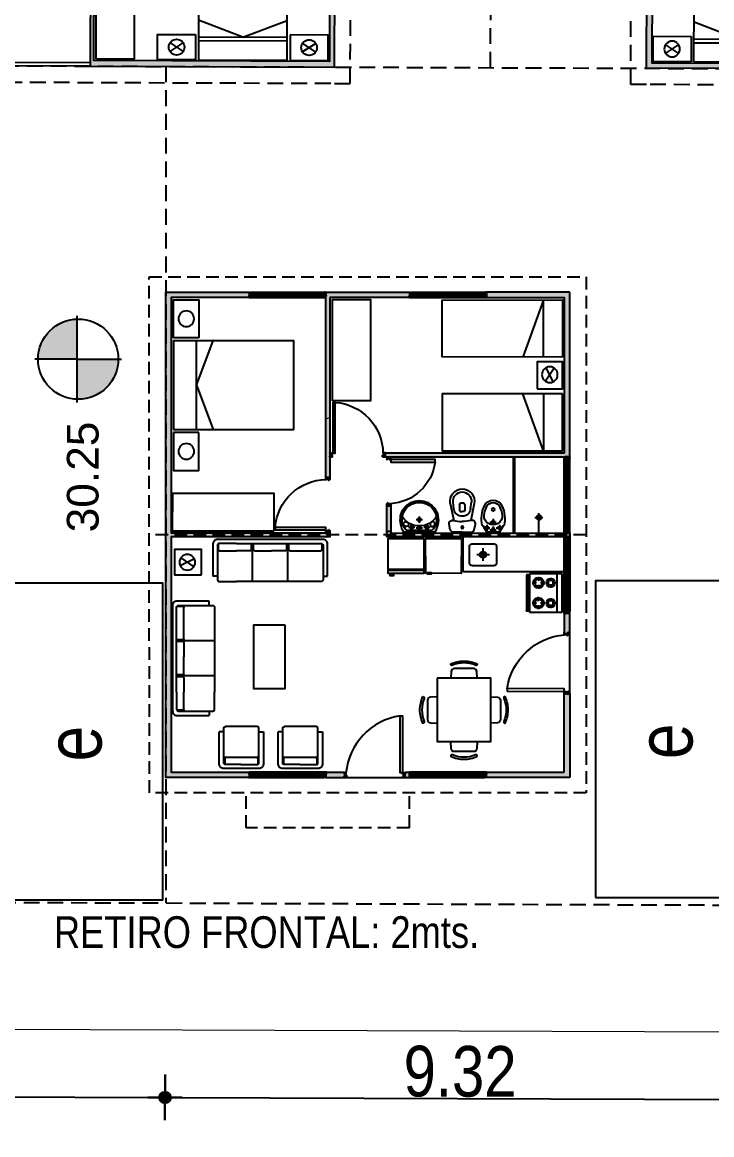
# Model space of a CAD drawing. Header units: inches. Extents: x 203 to 1065, y -1127 to 921.
# Drawn here: x 784.29 to 795.18, y 630.56 to 648.12 of the extents above; entities that cross this region are included whole.
import ezdxf

# ---------------------------------------------------------------- set-up
doc = ezdxf.new("R2010")
doc.units = ezdxf.units.IN
doc.header["$MEASUREMENT"] = 0
doc.header["$PDMODE"] = 35
doc.linetypes.add('DASHED2', pattern=[0.375, 0.25, -0.125])
doc.linetypes.add('HIDDEN', pattern=[0.375, 0.25, -0.125])
for name, color, linetype in [('4-paneles', 3, 'Continuous'), ('4-PUERTA', 3, 'Continuous'), ('4-Ventana', 7, 'Continuous'), ('7-TECHO', 3, 'Continuous'), ('8-MUROS', 4, 'Continuous'), ('9-Equipamiento', 8, 'Continuous'), ('COTAS', 7, 'Continuous'), ('CURVAS', 32, 'Continuous'), ('D2', 40, 'Continuous'), ('D3', 30, 'Continuous'), ('Estacionamiento', 8, 'Continuous'), ('Mobiliario', 8, 'Continuous'), ('P-035', 3, 'Continuous')]:
    doc.layers.add(name, color=color, linetype=linetype)
doc.layers.add('Limite terrenos', color=2, linetype='DASHED2', transparency=0.4)
doc.styles.add('COVINFUNSAN', font='arial.ttf', dxfattribs={"height": 0.5})
doc.styles.add('TECHNICLITE', font='techl___.ttf')
doc.dimstyles.new('1-100', dxfattribs={"dimscale": 0, "dimtxt": 0.09, "dimasz": 0.03, "dimexe": 0.12, "dimexo": 0.2, "dimgap": 0.005, "dimtad": 3, "dimzin": 0, "dimdsep": 46, "dimtxsty": 'TECHNICLITE', "dimblk1": 'COTA', "dimblk2": 'COTA', "dimsah": 1, "dimcen": 2.5, "dimse1": 1, "dimse2": 1, "dimclrd": 7, "dimclre": 7, "dimclrt": 7, "dimadec": 0, "dimazin": 0, "dimtfac": 1, "dimtdec": 6, "dimtmove": 2, "dimatfit": 3, "dimldrblk": 'COTA', "dimfxl": 1, "dimtolj": 1, "dimtzin": 0, "dimarcsym": 0})

# ---------------------------------------------------------------- blocks, each defined once
blk = doc.blocks.new('PERFIL PUERTA 1')
for p, q in [((-0.002, 0.04), (0.005, 0.04)), ((-0.002, 0.001), (-0.002, 0.002)), ((0, 0), (-0.002, 0)), ((-0.002, 0), (-0.002, 0)), ((0, 0), (-0.002, 0)), ((0, 0.038), (0.005, 0.038)), ((0, 0.032), (0, 0.038)), ((0, 0.032), (0.041, 0.032)), ((0, 0.024), (0, 0.031)), ((0.042, 0.031), (0, 0.031)), ((0, 0.024), (0.01, 0.024)), ((0, 0.013), (0, 0.023)), ((0.01, 0.023), (0, 0.023)), ((0, 0.009), (0, 0.014)), ((0, 0.001), (0, 0.009)), ((0, 0.001), (0.001, 0.001)), ((0, 0), (0, -0.009)), ((0.001, 0.001), (0.001, -0.009)), ((0.005, 0.038), (0.005, 0.04)), ((0.01, 0.023), (0.01, 0.024)), ((0.037, 0.038), (0.037, 0.04)), ((0.037, 0.04), (0.048, 0.04)), ((0.037, 0.038), (0.041, 0.038)), ((0.041, 0.032), (0.041, 0.038)), ((0.042, 0.031), (0.042, 0.038)), ((0.042, 0.038), (0.058, 0.038)), ((0.046, 0.055), (0.049, 0.055)), ((0.046, 0.052), (0.046, 0.055)), ((0.046, 0.052), (0.047, 0.052)), ((0.046, 0.046), (0.046, 0.049)), ((0.046, 0.049), (0.047, 0.049)), ((0.046, 0.046), (0.048, 0.046)), ((0.047, 0.053), (0.048, 0.053)), ((0.047, 0.052), (0.047, 0.053)), ((0.047, 0.048), (0.047, 0.049)), ((0.047, 0.048), (0.048, 0.048)), ((0.048, 0.048), (0.048, 0.053)), ((0.048, 0.04), (0.048, 0.046)), ((0.049, 0.04), (0.049, 0.055)), ((0.049, 0.04), (0.059, 0.04)), ((0.05, 0.023), (0.05, 0.024)), ((0.05, 0.024), (0.058, 0.024)), ((0.058, 0.023), (0.05, 0.023)), ((0.056, 0.001), (0.058, 0.001)), ((0.056, 0.001), (0.056, -0.009)), ((0.057, 0.031), (0.057, 0.032)), ((0.057, 0.032), (0.058, 0.032)), ((0.058, 0.031), (0.057, 0.031)), ((0.058, 0.032), (0.058, 0.038)), ((0.058, 0.024), (0.058, 0.031)), ((0.058, 0.013), (0.058, 0.023)), ((0.058, 0.009), (0.058, 0.014)), ((0.058, 0.001), (0.058, 0.009)), ((0.058, 0), (0.058, -0.009)), ((0.058, 0), (0.059, 0)), ((0.059, 0), (0.058, 0)), ((0.059, 0), (0.059, 0)), ((0, -0.009), (0.001, -0.009)), ((0.056, -0.009), (0.058, -0.009))]:
    blk.add_line(p, q)
for radius in [0.00228, 0.00128]:
    blk.add_circle((-0.002, 0.042), radius)
for centre, radius, start, end in [((-0.006, 0.008), 0.004, 15.4778, 15.4778), ((-0.006, 0.04), 0.004, 344.5222, 353.5674), ((-0.001, 0.039), 0.000208, 164.5222, 254.3626), ((-0.002, 0.038), 0.000926, 315.0751, 43.9996), ((-0.001, 0.038), 0.000208, 108.652, 250.079), ((-0.002, 0.037), 0.000926, 316.0004, 45.3053), ((-0.002, 0.035), 0.000926, 315.0751, 47.463), ((-0.001, 0.036), 0.000208, 105.6374, 242.4915), ((-0.002, 0.033), 0.000926, 316.0004, 45.3053), ((-0.001, 0.034), 0.000208, 108.652, 250.079), ((-0.006, 0.032), 0.004, 359.3447, 0.6553), ((-0.001, 0.033), 0.000208, 105.6374, 180.6553), ((-0.002, 0.032), 0.000926, 315.0751, 43.9996), ((-0.001, 0.032), 0.000208, 179.3447, 254.3626), ((-0.002, 0.03), 0.000926, 316.0004, 45.3053), ((-0.001, 0.031), 0.000208, 108.652, 250.079), ((-0.001, 0.029), 0.000208, 105.6374, 242.4915), ((-0.002, 0.028), 0.000926, 315.0751, 47.463), ((-0.001, 0.027), 0.000208, 108.652, 250.079), ((-0.002, 0.026), 0.000926, 316.0004, 45.3053), ((-0.006, 0.024), 0.004, 0, 15.4778), ((-0.001, 0.026), 0.000208, 105.6374, 195.4778), ((-0.006, 0.024), 0.004, 344.5222, 0), ((-0.001, 0.023), 0.000208, 164.5222, 254.3626), ((-0.002, 0.023), 0.000926, 315.0751, 43.9996), ((-0.001, 0.022), 0.000208, 108.652, 250.079), ((-0.002, 0.021), 0.000926, 316.0004, 45.3053), ((-0.002, 0.019), 0.000926, 315.0751, 47.463), ((-0.001, 0.02), 0.000208, 105.6374, 242.4915), ((-0.002, 0.017), 0.000926, 316.0004, 45.3053), ((-0.001, 0.018), 0.000208, 108.652, 250.079), ((-0.001, 0.017), 0.000208, 105.6374, 195.4778), ((-0.006, 0.015), 0.004, 8.6374, 15.4778), ((-0.001, 0.016), 0.000208, 164.5222, 254.3626), ((-0.006, 0.017), 0.004, 344.5222, 351.3626), ((-0.002, 0.015), 0.000926, 315.0751, 43.9996), ((-0.001, 0.014), 0.000208, 108.652, 250.079), ((-0.002, 0.013), 0.000926, 316.0004, 45.3053), ((-0.002, 0.011), 0.000926, 315.0751, 47.463), ((-0.001, 0.012), 0.000208, 105.6374, 242.4915), ((-0.001, 0.01), 0.000208, 108.652, 250.079), ((-0.002, 0.01), 0.000926, 316.0004, 45.3053), ((-0.001, 0.009), 0.000208, 164.5222, 254.3626), ((-0.001, 0.009), 0.000208, 105.6374, 195.4778), ((-0.002, 0.008), 0.000926, 315.0751, 43.9996), ((-0.002, 0.006), 0.000926, 316.0004, 45.3053), ((-0.001, 0.007), 0.000208, 108.652, 250.079), ((-0.001, 0.005), 0.000208, 105.6374, 242.4915), ((-0.002, 0.004), 0.000926, 315.0751, 47.463), ((-0.001, 0.003), 0.000208, 108.652, 250.079), ((-0.002, 0.003), 0.000926, 316.0004, 45.3053), ((-0.001, 0.002), 0.000208, 105.6374, 195.4778), ((-0.006, 0), 0.004, 0, 15.4778), ((0.063, 0.04), 0.004, 186.4326, 195.4778), ((0.06, 0.038), 0.000926, 136.0004, 224.9249), ((0.059, 0.039), 0.000208, 285.6374, 15.4778), ((0.059, 0.038), 0.000208, 289.921, 71.348), ((0.06, 0.037), 0.000926, 134.6947, 223.9996), ((0.059, 0.036), 0.000208, 297.5085, 74.3626), ((0.06, 0.035), 0.000926, 132.537, 224.9249), ((0.059, 0.034), 0.000208, 289.921, 71.348), ((0.06, 0.033), 0.000926, 134.6947, 223.9996), ((0.059, 0.033), 0.000208, 359.3447, 74.3626), ((0.059, 0.032), 0.000208, 285.6374, 0.6553), ((0.06, 0.032), 0.000926, 136.0004, 224.9249), ((0.059, 0.031), 0.000208, 289.921, 71.348), ((0.06, 0.03), 0.000926, 134.6947, 223.9996), ((0.06, 0.028), 0.000926, 132.537, 224.9249), ((0.059, 0.029), 0.000208, 297.5085, 74.3626), ((0.06, 0.026), 0.000926, 134.6947, 223.9996), ((0.059, 0.027), 0.000208, 289.921, 71.348), ((0.059, 0.026), 0.000208, 344.5222, 74.3626), ((0.063, 0.024), 0.004, 164.5222, 180), ((0.059, 0.024), 0.000208, 285.6374, 15.4778), ((0.06, 0.023), 0.000926, 136.0004, 224.9249), ((0.063, 0.025), 0.004, 186.4326, 195.4778), ((0.059, 0.022), 0.000208, 289.921, 71.348), ((0.06, 0.021), 0.000926, 134.6947, 223.9996), ((0.059, 0.02), 0.000208, 297.5085, 74.3626), ((0.06, 0.02), 0.000926, 132.537, 224.9249), ((0.059, 0.019), 0.000208, 289.921, 71.348), ((0.06, 0.018), 0.000926, 134.6947, 223.9996), ((0.06, 0.016), 0.000926, 136.0004, 224.9249), ((0.059, 0.017), 0.000208, 285.6374, 0.6553), ((0.059, 0.017), 0.000208, 359.3447, 74.3626), ((0.06, 0.014), 0.000926, 134.6947, 223.9996), ((0.059, 0.015), 0.000208, 289.921, 71.348), ((0.059, 0.014), 0.000208, 297.5085, 74.3626), ((0.06, 0.013), 0.000926, 132.537, 224.9249), ((0.059, 0.012), 0.000208, 289.921, 71.348), ((0.06, 0.011), 0.000926, 134.6947, 223.9996), ((0.063, 0.009), 0.004, 164.5222, 180), ((0.059, 0.01), 0.000208, 344.5222, 74.3626), ((0.063, 0.009), 0.004, 180, 195.4778), ((0.059, 0.008), 0.000208, 285.6374, 15.4778), ((0.06, 0.007), 0.000926, 136.0004, 224.9249), ((0.059, 0.006), 0.000208, 289.921, 71.348), ((0.06, 0.006), 0.000926, 134.6947, 223.9996), ((0.059, 0.005), 0.000208, 297.5085, 74.3626), ((0.06, 0.004), 0.000926, 132.537, 224.9249), ((0.06, 0.002), 0.000926, 134.6947, 223.9996), ((0.059, 0.003), 0.000208, 289.921, 71.348), ((0.059, 0.001), 0.000208, 344.5222, 74.3626), ((0.063, 0), 0.004, 164.5222, 180), ((0.064, 0.032), 0.004, 179.3447, 180.6553), ((0.064, 0.017), 0.004, 179.3447, 180.6553)]:
    blk.add_arc(centre, radius, start, end)
blk = doc.blocks.new('PERFIL PUERTA')
blk.add_lwpolyline([(0.026, -0.008), (0.026, -0.009), (0.025, -0.008), (0.025, -0.009), (0.024, -0.008), (0.024, -0.009), (0.023, -0.008), (0.023, -0.009), (0.022, -0.008), (0.022, -0.009), (0.021, -0.008), (0.021, -0.009), (0.02, -0.008), (0.02, -0.009), (0.019, -0.008), (0.019, -0.009), (0.018, -0.008), (0.018, -0.009), (0.017, -0.008), (0.017, -0.009), (0.016, -0.008), (0.016, -0.009), (0.015, -0.008), (0.015, -0.009), (0.005, -0.009), (0.004, -0.008), (0.004, -0.009), (0.003, -0.008), (0.003, -0.009), (0.002, -0.008), (0.002, -0.009), (0.001, -0.008), (0.001, -0.009), (0, -0.008), (0, -0.009), (-0.001, -0.008), (-0.001, -0.009), (-0.002, -0.008), (-0.002, -0.009), (-0.003, -0.008), (-0.003, -0.009), (-0.004, -0.008), (-0.004, -0.009), (-0.005, -0.008), (-0.005, -0.009), (-0.006, -0.008), (-0.006, -0.009), (-0.007, -0.008), (-0.007, -0.009), (-0.011, -0.009), (-0.011, -0.012), (-0.008, -0.012, -0.414214), (-0.007, -0.013), (-0.007, -0.013), (-0.016, -0.013, 0.414214), (-0.017, -0.014), (-0.017, -0.019), (-0.015, -0.019), (-0.015, -0.021, -1), (-0.016, -0.021), (-0.016, -0.02), (-0.017, -0.02), (-0.017, -0.026), (-0.016, -0.026), (-0.016, -0.025, -1), (-0.015, -0.025), (-0.015, -0.027), (-0.018, -0.027, -0.414214), (-0.019, -0.026), (-0.019, -0.014, 0.414214), (-0.02, -0.013), (-0.032, -0.013), (-0.032, -0.012, 0.194303), (-0.033, -0.011, 0.403853), (-0.033, -0.008, 0.403853), (-0.033, -0.006, 0.403853), (-0.033, -0.003, 0.403853), (-0.033, -0.001, 0.403853), (-0.033, 0.002, 0.403853), (-0.033, 0.004, 0.403853), (-0.033, 0.007, 0.403853), (-0.033, 0.009, 0.403853), (-0.033, 0.012, 0.403853), (-0.033, 0.014, 0.403853), (-0.033, 0.017, 0.403853), (-0.033, 0.019, 0.403853), (-0.033, 0.022, 0.403853), (-0.033, 0.024, 0.194303), (-0.032, 0.026), (-0.032, 0.027), (-0.031, 0.027), (-0.031, 0.017), (-0.031, 0.001, 0.414214), (-0.03, 0), (-0.025, 0, -0.414214), (-0.025, -0.001), (-0.025, -0.001, -0.414214), (-0.025, -0.001), (-0.031, -0.001), (-0.031, -0.007), (-0.029, -0.007), (-0.029, -0.008), (-0.03, -0.008, 0.414214), (-0.031, -0.009), (-0.031, -0.011, 0.414214), (-0.03, -0.012), (-0.013, -0.012, 0.414214), (-0.012, -0.011), (-0.012, -0.009), (-0.012, -0.008, -0.414214), (-0.011, -0.007), (0.031, -0.007), (0.031, -0.001), (0.025, -0.001, -0.414214), (0.025, -0.001), (0.025, -0.001, -0.414214), (0.025, 0), (0.03, 0, 0.414214), (0.031, 0.001), (0.031, 0.017), (0.031, 0.027), (0.032, 0.027), (0.032, 0.026, 0.194303), (0.033, 0.024, 0.403853), (0.033, 0.022, 0.403853), (0.033, 0.019, 0.403853), (0.033, 0.017, 0.403853), (0.033, 0.014, 0.403853), (0.033, 0.012, 0.403853), (0.033, 0.009, 0.403853), (0.033, 0.007, 0.403853), (0.033, 0.004, 0.403853), (0.033, 0.002, 0.403853), (0.033, -0.001, 0.403853), (0.033, -0.003, 0.403853), (0.033, -0.006, 0.403853), (0.033, -0.008, 0.403853), (0.033, -0.011, 0.194303), (0.032, -0.012), (0.032, -0.013), (0.026, -0.013), (0.026, -0.013, -0.414214), (0.027, -0.012), (0.031, -0.012), (0.031, -0.009), (0.027, -0.009)], format="xyb", close=True)
blk = doc.blocks.new('PUERTA 80 C1')
blk.add_lwpolyline([(-0.047, 0.06), (-0.087, 0.06), (-0.087, 0.86), (-0.047, 0.86)], close=True)
at = {"layer": '4-PUERTA', "color": 9}
blk.add_arc((-0.028, 0.049), 0.813, 94.1302, 179.4639, dxfattribs=at)
at = {"rotation": 90}
blk.add_blockref('PERFIL PUERTA', (-0.855, 0.03), dxfattribs=at)
at = {"xscale": -1, "rotation": 90}
blk.add_blockref('PERFIL PUERTA 1', (0, 0.059), dxfattribs=at)
blk = doc.blocks.new('PERFIL VENTANA')
for p, q in [((0, 0.03), (0.019, 0.03)), ((0, 0.03), (0, 0.022)), ((0.001, 0.022), (0, 0.022)), ((0.001, 0.028), (0.001, 0.022)), ((0.001, 0.028), (0.007, 0.028)), ((0.007, -0.028), (0.007, 0.028)), ((0.008, 0.013), (0.008, 0.028)), ((0.008, 0.028), (0.02, 0.028)), ((0.008, 0.013), (0.028, 0.013)), ((0.008, -0.012), (0.008, 0.012)), ((0.008, 0.012), (0.029, 0.012)), ((0.019, 0.034), (0.03, 0.034)), ((0.019, 0.034), (0.019, 0.03)), ((0.02, 0.032), (0.02, 0.028)), ((0.02, 0.032), (0.03, 0.032)), ((0.023, 0.017), (0.023, 0.018)), ((0.023, 0.018), (0.029, 0.018)), ((0.023, 0.017), (0.028, 0.017)), ((0.03, 0.034), (0.03, 0.032)), ((0.001, -0.022), (0, -0.022)), ((0, -0.03), (0, -0.022)), ((0, -0.03), (0.03, -0.03)), ((0.001, -0.028), (0.001, -0.022)), ((0.001, -0.028), (0.007, -0.028)), ((0.008, -0.012), (0.029, -0.012)), ((0.008, -0.028), (0.008, -0.013)), ((0.008, -0.013), (0.028, -0.013)), ((0.008, -0.028), (0.019, -0.028)), ((0.02, -0.026), (0.019, -0.026)), ((0.019, -0.028), (0.019, -0.026)), ((0.02, -0.028), (0.02, -0.026)), ((0.02, -0.028), (0.03, -0.028)), ((0.023, -0.017), (0.023, -0.018)), ((0.023, -0.017), (0.028, -0.017)), ((0.023, -0.018), (0.029, -0.018)), ((0.03, -0.03), (0.03, -0.028))]:
    blk.add_line(p, q)
for centre, radius, start, end in [((0.026, 0.015), 0.00298, 322.3763, 37.6237), ((0.026, 0.015), 0.00441, 312.5645, 47.4355), ((0.026, -0.015), 0.00298, 322.3763, 37.6237), ((0.026, -0.015), 0.00441, 312.5645, 47.4355)]:
    blk.add_arc(centre, radius, start, end)
blk = doc.blocks.new('PERFIL VENTANA2')
for p, q in [((0, 0.007), (-0.033, 0.007)), ((-0.033, 0.007), (-0.033, 0.005)), ((-0.033, 0.005), (-0.032, 0.005)), ((-0.033, 0), (-0.032, 0)), ((-0.033, -0.007), (-0.033, 0)), ((-0.023, 0.006), (-0.032, 0.006)), ((-0.032, 0.006), (-0.032, 0.005)), ((-0.032, -0.006), (-0.032, 0)), ((-0.023, -0.006), (-0.023, 0.006)), ((-0.021, -0.006), (-0.021, 0.006)), ((-0.009, 0.006), (-0.021, 0.006)), ((-0.009, -0.006), (-0.009, 0.006)), ((-0.007, -0.006), (-0.007, 0.006)), ((-0.001, 0.006), (-0.007, 0.006)), ((-0.001, 0.006), (-0.001, -0.006)), ((0, 0.007), (0, -0.007)), ((0, -0.007), (-0.033, -0.007)), ((-0.023, -0.006), (-0.032, -0.006)), ((-0.009, -0.006), (-0.021, -0.006)), ((-0.001, -0.006), (-0.007, -0.006))]:
    blk.add_line(p, q)
blk = doc.blocks.new('VENTANA C1')
for p, q in [((0.017, 0.022), (0.017, 0.019)), ((0.017, 0.022), (0.05, 0.022)), ((0.017, 0.019), (0.018, 0.019)), ((0.017, 0.011), (0.018, 0.011)), ((0.017, 0.011), (0.017, 0.007)), ((0.017, 0.007), (0.05, 0.007)), ((0.018, 0.021), (0.018, 0.019)), ((0.018, 0.021), (0.031, 0.021)), ((0.018, 0.011), (0.018, 0.009)), ((0.018, 0.009), (0.031, 0.009)), ((0.031, 0.009), (0.031, 0.021)), ((0.032, 0.009), (0.032, 0.021)), ((0.032, 0.021), (0.038, 0.021)), ((0.032, 0.009), (0.038, 0.009)), ((0.038, 0.009), (0.038, 0.021)), ((0.04, 0.009), (0.04, 0.021)), ((0.04, 0.021), (0.049, 0.021)), ((0.04, 0.009), (0.049, 0.009)), ((0.049, 0.021), (0.049, 0.02)), ((0.05, 0.02), (0.049, 0.02)), ((0.05, 0.015), (0.049, 0.015)), ((0.049, 0.009), (0.049, 0.015)), ((0.05, 0.022), (0.05, 0.02)), ((0.05, 0.007), (0.05, 0.015)), ((1.168, -0.007), (1.168, -0.015)), ((1.201, -0.007), (1.168, -0.007)), ((1.168, -0.02), (1.169, -0.02)), ((1.168, -0.022), (1.168, -0.02)), ((1.201, -0.022), (1.168, -0.022)), ((1.169, -0.009), (1.169, -0.015)), ((1.178, -0.009), (1.169, -0.009)), ((1.169, -0.021), (1.169, -0.02)), ((1.178, -0.021), (1.169, -0.021)), ((1.178, -0.009), (1.178, -0.021)), ((1.18, -0.009), (1.18, -0.021)), ((1.186, -0.009), (1.18, -0.009)), ((1.186, -0.021), (1.18, -0.021)), ((1.186, -0.009), (1.186, -0.021)), ((1.2, -0.009), (1.187, -0.009)), ((1.187, -0.009), (1.187, -0.021)), ((1.2, -0.021), (1.187, -0.021)), ((1.2, -0.011), (1.2, -0.009)), ((1.201, -0.011), (1.2, -0.011)), ((1.2, -0.021), (1.2, -0.019)), ((1.201, -0.019), (1.2, -0.019)), ((1.201, -0.011), (1.201, -0.007)), ((1.201, -0.022), (1.201, -0.019))]:
    blk.add_line(p, q)
for points in [[(0.607, 0.006), (0.615, 0.006), (0.615, -0.007), (0.607, -0.007)], [(0.608, 0.005), (0.614, 0.005), (0.614, -0.005), (0.608, -0.005)]]:
    blk.add_lwpolyline(points, close=True)
at = {"layer": '4-Ventana', "color": 8}
for p, q in [((0.008, 0.003), (0.607, 0.003)), ((0.02, 0.028), (1.202, 0.028)), ((0.03, 0.034), (1.192, 0.034)), ((0.615, 0.003), (1.214, 0.003)), ((0.008, -0.003), (0.607, -0.003)), ((0.02, -0.026), (1.202, -0.026)), ((0.03, -0.03), (1.192, -0.03)), ((0.615, -0.003), (1.214, -0.003))]:
    blk.add_line(p, q, dxfattribs=at)
at = {"layer": '4-Ventana'}
for points in [[(0.046, 0.02), (0.587, 0.02), (0.587, 0.015), (0.046, 0.015)], [(0.625, -0.015), (1.174, -0.015), (1.174, -0.02), (0.625, -0.02)]]:
    blk.add_lwpolyline(points, close=True, dxfattribs=at)
for name, p in [('PERFIL VENTANA', (0, 0)), ('PERFIL VENTANA2', (0.615, 0.015))]:
    blk.add_blockref(name, p)
at = {"xscale": -1}
blk.add_blockref('PERFIL VENTANA', (1.222, 0), dxfattribs=at)
at = {"rotation": 180}
blk.add_blockref('PERFIL VENTANA2', (0.598, -0.015), dxfattribs=at)
blk = doc.blocks.new('BANDEROLA C1')
at = {"color": 8}
for p, q in [((0.008, 0.003), (0.621, 0.003)), ((0.02, 0.028), (1.202, 0.028)), ((0.03, 0.034), (1.192, 0.034)), ((0.03, 0.032), (1.192, 0.032)), ((0.63, 0.003), (1.214, 0.003)), ((0.008, -0.003), (0.621, -0.003)), ((0.02, -0.026), (1.202, -0.026)), ((0.03, -0.03), (1.192, -0.03)), ((0.63, -0.003), (1.214, -0.003))]:
    blk.add_line(p, q, dxfattribs=at)
for p, q in [((0.017, 0.022), (0.017, 0.019)), ((0.017, 0.022), (0.051, 0.022)), ((0.017, 0.019), (0.019, 0.019)), ((0.017, 0.011), (0.017, 0.007)), ((0.017, 0.011), (0.019, 0.011)), ((0.017, 0.007), (0.051, 0.007)), ((0.019, 0.021), (0.019, 0.019)), ((0.019, 0.021), (0.032, 0.021)), ((0.019, 0.011), (0.019, 0.009)), ((0.019, 0.009), (0.032, 0.009)), ((0.032, 0.009), (0.032, 0.021)), ((0.033, 0.009), (0.033, 0.021)), ((0.033, 0.021), (0.039, 0.021)), ((0.033, 0.009), (0.039, 0.009)), ((0.039, 0.009), (0.039, 0.021)), ((0.04, 0.009), (0.04, 0.021)), ((0.04, 0.021), (0.049, 0.021)), ((0.04, 0.009), (0.049, 0.009)), ((0.049, 0.021), (0.049, 0.02)), ((0.051, 0.02), (0.049, 0.02)), ((0.051, 0.015), (0.049, 0.015)), ((0.049, 0.009), (0.049, 0.015)), ((0.051, 0.022), (0.051, 0.02)), ((0.051, 0.007), (0.051, 0.015)), ((1.171, -0.007), (1.171, -0.015)), ((1.204, -0.007), (1.171, -0.007)), ((1.171, -0.015), (1.172, -0.015)), ((1.171, -0.02), (1.172, -0.02)), ((1.171, -0.022), (1.171, -0.02)), ((1.204, -0.022), (1.171, -0.022)), ((1.172, -0.009), (1.172, -0.015)), ((1.181, -0.009), (1.172, -0.009)), ((1.172, -0.021), (1.172, -0.02)), ((1.181, -0.021), (1.172, -0.021)), ((1.181, -0.009), (1.181, -0.021)), ((1.183, -0.009), (1.183, -0.021)), ((1.188, -0.009), (1.183, -0.009)), ((1.188, -0.021), (1.183, -0.021)), ((1.188, -0.009), (1.188, -0.021)), ((1.202, -0.009), (1.19, -0.009)), ((1.19, -0.009), (1.19, -0.021)), ((1.202, -0.021), (1.19, -0.021)), ((1.202, -0.011), (1.202, -0.009)), ((1.204, -0.011), (1.202, -0.011)), ((1.202, -0.021), (1.202, -0.019)), ((1.204, -0.019), (1.202, -0.019)), ((1.204, -0.011), (1.204, -0.007)), ((1.204, -0.022), (1.204, -0.019))]:
    blk.add_line(p, q)
for points in [[(0.042, 0.02), (0.601, 0.02), (0.601, 0.015), (0.042, 0.015)], [(0.639, -0.015), (1.178, -0.015), (1.178, -0.02), (0.639, -0.02)]]:
    blk.add_lwpolyline(points, close=True, dxfattribs=at)
for points in [[(0.621, 0.006), (0.63, 0.006), (0.63, -0.007), (0.621, -0.007)], [(0.622, 0.005), (0.628, 0.005), (0.628, -0.005), (0.622, -0.005)]]:
    blk.add_lwpolyline(points, close=True)
for name, p in [('PERFIL VENTANA', (0, 0)), ('PERFIL VENTANA2', (0.63, 0.015))]:
    blk.add_blockref(name, p)
at = {"xscale": -1}
blk.add_blockref('PERFIL VENTANA', (1.222, 0), dxfattribs=at)
at = {"rotation": 180}
blk.add_blockref('PERFIL VENTANA2', (0.612, -0.015), dxfattribs=at)
blk = doc.blocks.new('*U54')
at = {"layer": '4-paneles'}
blk.add_lwpolyline([(-1.18, -0.03), (-0.754, -0.03), (-0.754, 0.03), (-1.18, 0.03)], close=True, dxfattribs=at)
at = {"layer": '4-PUERTA'}
blk.add_lwpolyline([(-0.045, 0.03), (-0.085, 0.03), (-0.085, 0.73), (-0.045, 0.73)], close=True, dxfattribs=at)
at = {"layer": '4-PUERTA', "color": 9}
blk.add_arc((0.018, -0.023), 0.76, 97.8162, 176.2807, dxfattribs=at)
at = {"rotation": 90}
for name, p in [('PERFIL PUERTA', (-0.753, 0)), ('PERFIL PUERTA 1', (0, -0.031))]:
    blk.add_blockref(name, p, dxfattribs=at)
blk = doc.blocks.new('PUERTA 90')
at = {"layer": '4-PUERTA'}
blk.add_lwpolyline([(-0.045, 0.03), (-0.085, 0.03), (-0.085, 0.93), (-0.045, 0.93)], close=True, dxfattribs=at)
at = {"layer": '4-PUERTA', "color": 252}
blk.add_arc((0.063, -0.066), 1.007, 98.4244, 174.7413, dxfattribs=at)
at = {"rotation": 90}
for name, p in [('PERFIL PUERTA', (-0.953, 0)), ('PERFIL PUERTA 1', (0, -0.031))]:
    blk.add_blockref(name, p, dxfattribs=at)
blk = doc.blocks.new('COCINA1')
at = {"linetype": 'Continuous'}
for p, q in [((0, 0.304), (0, -0.304)), ((0.52, 0.304), (0, 0.304)), ((0.08, 0.304), (0.08, -0.304)), ((0.184, 0.24), (0.184, 0.184)), ((0.376, 0.256), (0.376, 0.192)), ((0.52, -0.304), (0.52, 0.304)), ((0.52, 0.288), (0.568, 0.288)), ((0.568, 0.272), (0.52, 0.272)), ((0.544, 0.272), (0.544, -0.272)), ((0.552, -0.272), (0.552, 0.272)), ((0.56, 0.272), (0.56, -0.272)), ((0.568, 0.288), (0.568, 0.272)), ((0.104, 0.16), (0.16, 0.16)), ((0.184, 0.136), (0.184, 0.08)), ((0.208, 0.16), (0.264, 0.16)), ((0.28, 0.16), (0.344, 0.16)), ((0.376, 0.128), (0.376, 0.064)), ((0.408, 0.16), (0.472, 0.16)), ((0.104, -0.16), (0.16, -0.16)), ((0.184, -0.136), (0.184, -0.08)), ((0.208, -0.16), (0.264, -0.16)), ((0.28, -0.16), (0.344, -0.16)), ((0.376, -0.128), (0.376, -0.064)), ((0.408, -0.16), (0.472, -0.16)), ((0, -0.304), (0.52, -0.304)), ((0.184, -0.24), (0.184, -0.184)), ((0.376, -0.256), (0.376, -0.192)), ((0.568, -0.272), (0.52, -0.272)), ((0.52, -0.288), (0.568, -0.288)), ((0.568, -0.288), (0.568, -0.272))]:
    blk.add_line(p, q, dxfattribs=at)
for centre, radius in [((0.184, 0.16), 0.068), ((0.184, 0.16), 0.044), ((0.376, 0.16), 0.084), ((0.376, 0.16), 0.06), ((0.184, -0.16), 0.068), ((0.184, -0.16), 0.044), ((0.376, -0.16), 0.084), ((0.376, -0.16), 0.06)]:
    blk.add_circle(centre, radius, dxfattribs=at)
blk = doc.blocks.new('HEL1-PL')
for points in [[(2, -41), (73, -41), (73, 41), (2, 41)], [(75, -41), (82, -41), (82, 41), (75, 41)], [(84.3, 37.3), (86.6, 37.3), (86.6, 27.4), (84.3, 27.4)]]:
    blk.add_lwpolyline(points, close=True)
blk = doc.blocks.new('1sillon3c')
at = {"color": 0}
for p, q in [((0.58, 0.834), (0.58, 0.904)), ((0.16, 0.819), (0.071, 0.819)), ((0.18, 0.799), (0.18, 0.534)), ((0.18, 0.313), (0.18, 0.534)), ((0.16, 0.293), (0.064, 0.293)), ((0.664, 0.278), (0.064, 0.278)), ((0.16, 0.263), (0.071, 0.263)), ((0.18, 0.243), (0.18, -0.022)), ((0.18, -0.243), (0.18, -0.022)), ((0.16, -0.263), (0.064, -0.263)), ((0.664, -0.278), (0.064, -0.278)), ((0.16, -0.293), (0.064, -0.293)), ((0.18, -0.313), (0.18, -0.799)), ((0.16, -0.819), (0.071, -0.819)), ((0.58, -0.834), (0.58, -0.904))]:
    blk.add_line(p, q, dxfattribs=at)
for points in [[(0.58, -0.904), (0.07, -0.904, -0.414214), (0, -0.834), (0, 0.834), (0, 0.834, -0.414214), (0.07, 0.904), (0.58, 0.904, -0.42137)], [(0.064, 0.534), (0.064, 0.804, -0.414214), (0.094, 0.834), (0.634, 0.834, -0.414214), (0.664, 0.804)], [(0.664, 0.804), (0.664, 0.534, -0.37482)], [(0.064, 0.534), (0.064, -0.804, 0.414214), (0.094, -0.834), (0.634, -0.834, 0.414214), (0.664, -0.804)], [(0.664, -0.804), (0.664, 0.534, 0.129153)]]:
    blk.add_lwpolyline(points, format="xyb", dxfattribs=at)
for centre, start, end in [((0.16, 0.799), 0, 90), ((0.16, 0.313), 270, 0), ((0.16, 0.243), 0, 90), ((0.16, -0.243), 270, 0), ((0.16, -0.313), 0, 90), ((0.16, -0.799), 270, 0)]:
    blk.add_arc(centre, 0.02, start, end, dxfattribs=at)
blk = doc.blocks.new('sillon solo')
at = {"layer": '9-Equipamiento'}
for p, q in [((-0.278, 0.579), (-0.348, 0.579)), ((0.278, 0.58), (0.348, 0.58)), ((-0.243, 0.18), (0.243, 0.18)), ((-0.263, 0.16), (-0.263, 0.064)), ((0.263, 0.16), (0.263, 0.071))]:
    blk.add_line(p, q, dxfattribs=at)
for points in [[(0.348, 0.58), (0.348, 0.07, -0.414214), (0.278, 0), (-0.278, 0), (-0.278, 0, -0.414214), (-0.348, 0.07), (-0.348, 0.579, -0.42137)], [(-0.008, 0.064), (-0.248, 0.064, -0.414214), (-0.278, 0.094), (-0.278, 0.634, -0.414214), (-0.248, 0.664)], [(0.248, 0.664), (-0.248, 0.664, 0.129153)], [(-0.008, 0.064), (0.248, 0.064, 0.414214), (0.278, 0.094), (0.278, 0.634, 0.414214), (0.248, 0.664)]]:
    blk.add_lwpolyline(points, format="xyb", dxfattribs=at)
for centre, start, end in [((-0.243, 0.16), 90.0034, 180.0034), ((0.243, 0.16), 0.0034, 90.0034)]:
    blk.add_arc(centre, 0.02, start, end, dxfattribs=at)
blk = doc.blocks.new('Bidetnordico')
at = {"color": 0}
for p, q in [((0, -0.08), (0, 0.02)), ((-0.15, -0.06), (-0.05, -0.06)), ((-0.1, -0.11), (-0.1, -0.01)), ((-0.05, -0.03), (0.05, -0.03)), ((-0.05, -0.15), (0.05, -0.15)), ((0, -0.2), (0, -0.1)), ((0.05, -0.06), (0.15, -0.06)), ((0.1, -0.11), (0.1, -0.01))]:
    blk.add_line(p, q, dxfattribs=at)
blk.add_lwpolyline([(0.139, -0.407, 0.159269), (0.175, -0.1), (0.16, -0.09), (0.1, 0.01), (-0.1, 0.01), (-0.16, -0.09), (-0.175, -0.1, 0.159269), (-0.139, -0.407, 0.638069)], format="xyb", close=True, dxfattribs=at)
for centre in [(-0.1, -0.06), (0, -0.03), (0, -0.15), (0.1, -0.06), (0, -0.35)]:
    blk.add_circle(centre, 0.025, dxfattribs=at)
for centre, radius, start, end in [((0, -0.25), 0.144, 357.5047, 182.4953), ((0.237, -0.212), 0.383, 186.6217, 207.0756), ((-0.237, -0.212), 0.383, 332.9244, 353.3783), ((0, -0.35), 0.11, 199.2276, 340.7724)]:
    blk.add_arc(centre, radius, start, end, dxfattribs=at)
blk = doc.blocks.new('Inodmochila')
at = {"color": 8}
for p, q in [((-0.189, -0.374), (-0.135, -0.106)), ((0.189, -0.374), (0.135, -0.106)), ((-0.131, -0.29), (-0.144, -0.395)), ((0.131, -0.29), (0.144, -0.395))]:
    blk.add_line(p, q, dxfattribs=at)
for points in [[(0, 0.079), (-0.14, 0.079, 0.352711), (-0.189, 0.04), (-0.208, -0.049, 0.541684), (-0.144, -0.108, -0.060637), (0, -0.091, -0.187796)], [(0, 0.079), (0.14, 0.079, -0.352711), (0.189, 0.04), (0.208, -0.049, -0.541684), (0.144, -0.108, 0.060637), (0, -0.091, 0.187796)], [(-0.043, -0.346), (-0.043, -0.268, -0.414214), (-0.023, -0.248), (0, -0.248)], [(0.043, -0.346), (0.043, -0.268, 0.414214), (0.023, -0.248), (0, -0.248)]]:
    blk.add_lwpolyline(points, format="xyb", dxfattribs=at)
for radius in [0.0189, 0.0189, 0.0139]:
    blk.add_circle((0, 0), radius, dxfattribs=at)
for centre, radius, start, end in [((0, -0.305), 0.132, 90, 173.2167), ((0, -0.305), 0.132, 6.7833, 90), ((0, -0.412), 0.193, 141.6916, 142.0334), ((-0.002, -0.345), 0.0412, 179.6418, 272.6053), ((0.002, -0.345), 0.0412, 267.3947, 0.3582), ((0, -0.412), 0.193, 37.9666, 38.3084), ((0, -0.412), 0.193, 168.6739, 270), ((0, -0.412), 0.145, 173.2166, 270), ((0, -0.412), 0.193, 270, 11.3261), ((0, -0.412), 0.145, 270, 6.7834)]:
    blk.add_arc(centre, radius, start, end, dxfattribs=at)
blk = doc.blocks.new('Lavatnordico')
at = {"color": 8}
for p, q in [((0.2, -0.027), (-0.2, -0.027)), ((-0.17, -0.08), (-0.07, -0.08)), ((-0.12, -0.13), (-0.12, -0.03)), ((-0.05, -0.07), (0.05, -0.07)), ((0, -0.12), (0, -0.02)), ((0, -0.25), (0, -0.15)), ((0.07, -0.08), (0.17, -0.08)), ((0.12, -0.13), (0.12, -0.03)), ((-0.05, -0.2), (0.05, -0.2))]:
    blk.add_line(p, q, dxfattribs=at)
for points in [[(0.246, 0), (-0.246, 0, 0.098119), (-0.29, -0.121, 0.494177), (0, -0.5, 0.494177), (0.29, -0.121, 0.098119)], [(-0.24, -0.156, 0.110975), (-0.229, -0.164, 0.102816), (-0.215, -0.167, 0.093051), (-0.2, -0.165, 0.087156), (-0.186, -0.157, 0.087156), (-0.176, -0.144, 0.093051), (-0.171, -0.13, 0.102816), (-0.172, -0.116, 0.110975), (-0.178, -0.104, 0.110975), (-0.189, -0.096, 0.102816), (-0.203, -0.092, 0.093051), (-0.218, -0.095, 0.087156), (-0.232, -0.103, 0.087156), (-0.242, -0.115, 0.093051), (-0.247, -0.129, 0.102816), (-0.246, -0.144, 0.110975)], [(0.24, -0.156, -0.110975), (0.229, -0.164, -0.102816), (0.215, -0.167, -0.093051), (0.2, -0.165, -0.087156), (0.186, -0.157, -0.087156), (0.176, -0.144, -0.093051), (0.171, -0.13, -0.102816), (0.172, -0.116, -0.110975), (0.178, -0.104, -0.110975), (0.189, -0.096, -0.102816), (0.203, -0.092, -0.093051), (0.218, -0.095, -0.087156), (0.232, -0.103, -0.087156), (0.242, -0.115, -0.093051), (0.247, -0.129, -0.102816), (0.246, -0.144, -0.110975)]]:
    blk.add_lwpolyline(points, format="xyb", close=True, dxfattribs=at)
for centre, radius in [((-0.12, -0.08), 0.025), ((0, -0.07), 0.025), ((0, -0.2), 0.025), ((0.12, -0.08), 0.025), ((0, -0.2), 0.02)]:
    blk.add_circle(centre, radius, dxfattribs=at)
for centre, radius, start, end in [((0, -0.2), 0.273, 164.4705, 270), ((0, -0.418), 0.318, 32.4176, 147.5824), ((0.089, -0.278), 0.382, 139.0798, 156.7648), ((0, -0.2), 0.273, 270, 15.5295), ((-0.089, -0.278), 0.382, 23.2352, 40.9202)]:
    blk.add_arc(centre, radius, start, end, dxfattribs=at)
blk = doc.blocks.new('2 Dorm')
at = {"layer": '8-MUROS'}
h = blk.add_hatch(color=252, dxfattribs=at)
h.dxf.hatch_style = 1
h.paths.add_polyline_path([(6.513, -7.547), (6.467, -4.95), (3.553, -5.001), (3.553, -5.001), (3.554, -5.061), (6.382, -5.011), (6.425, -7.465), (5.194, -7.487), (5.196, -7.57)])
h.paths.add_polyline_path([(2.721, -7.53), (2.671, -4.69), (2.611, -4.691), (2.662, -7.615), (3.984, -7.592), (3.983, -7.508)])
h.paths.add_polyline_path([(0.219, -7.574), (0.154, -3.858), (2.659, -3.814), (2.658, -3.754), (0.153, -3.798), (0.088, -0.082), (1.318, -0.061), (1.317, 0.023), (0, 0), (0.134, -7.659), (1.45, -7.636), (1.449, -7.552)])
h.paths.add_polyline_path([(3.568, -4.226), (3.628, -4.225), (3.62, -3.797), (6.391, -3.749), (6.446, -3.748), (6.445, -3.688), (3.559, -3.738)])
h.paths.add_polyline_path([(3.775, -0.018), (3.842, -0.017), (3.84, 0.067), (3.774, 0.066)])
h.paths.add_polyline_path([(2.53, -0.04), (2.825, -0.034), (2.824, 0.049), (2.529, 0.044)])
h.paths.add_polyline_path([(6.294, 0.026), (6.316, -1.216), (6.402, -1.214), (6.379, 0.111), (5.062, 0.088), (5.064, 0.005)])
h = blk.add_hatch(color=252, dxfattribs=at)
h.dxf.hatch_style = 1
h.paths.add_polyline_path([(6.332, -2.166), (6.338, -2.478), (6.424, -2.476), (6.419, -2.164)])
at = {"color": 8}
for p, q in [((2.824, 0.049), (3.774, 0.066)), ((6.402, -1.214), (6.419, -2.164))]:
    blk.add_line(p, q, dxfattribs=at)
at = {"layer": '7-TECHO', "linetype": 'HIDDEN', "ltscale": 0.8}
for p, q in [((3.834, 0.861), (1.256, 0.816)), ((1.256, 0.816), (1.266, 0.263)), ((3.834, 0.861), (3.843, 0.308)), ((6.634, 0.357), (-0.263, 0.236)), ((6.776, -7.784), (6.634, 0.357)), ((-0.263, 0.236), (-0.121, -7.904)), ((6.705, -3.714), (-0.192, -3.834)), ((-0.121, -7.904), (6.776, -7.784))]:
    blk.add_line(p, q, dxfattribs=at)
at = {"layer": '8-MUROS', "color": 4}
for p, q in [((2.529, 0.044), (2.824, 0.049)), ((3.774, 0.066), (3.85, 0.067)), ((3.85, 0.067), (3.852, -0.016)), ((6.379, 0.111), (5.062, 0.088)), ((5.062, 0.088), (5.064, 0.005)), ((5.064, 0.005), (6.294, 0.026)), ((6.294, 0.026), (6.316, -1.216)), ((6.402, -1.214), (6.379, 0.111)), ((2.53, -0.04), (2.825, -0.034)), ((3.775, -0.018), (3.852, -0.016)), ((6.316, -1.216), (6.402, -1.214)), ((6.338, -2.478), (6.332, -2.166)), ((6.419, -2.164), (6.424, -2.476)), ((6.424, -2.476), (6.338, -2.478)), ((2.671, -4.69), (2.611, -4.691)), ((2.611, -4.691), (2.662, -7.615)), ((2.721, -7.53), (2.671, -4.69)), ((3.983, -7.508), (2.721, -7.53)), ((3.984, -7.592), (3.983, -7.508)), ((2.662, -7.615), (3.984, -7.592))]:
    blk.add_line(p, q, dxfattribs=at)
at = {"layer": '8-MUROS', "color": 251}
for p, q in [((5.064, 0.005), (3.852, -0.016)), ((2.54, -0.039), (1.318, -0.061)), ((6.338, -2.478), (6.359, -3.69)), ((1.449, -7.552), (2.661, -7.531)), ((3.983, -7.508), (5.194, -7.487))]:
    blk.add_line(p, q, dxfattribs=at)
at = {"layer": '8-MUROS', "color": 8}
for p, q in [((5.58, -3.763), (5.601, -4.965)), ((5.96, -3.757), (5.965, -4.07)), ((5.901, -4.003), (6.027, -4.001))]:
    blk.add_line(p, q, dxfattribs=at)
at = {"layer": '8-MUROS', "color": 4}
for points in [[(0.134, -7.659), (1.45, -7.636), (1.449, -7.552), (0.219, -7.574), (0.154, -3.858), (2.659, -3.814), (2.658, -3.754), (0.153, -3.798), (0.088, -0.082), (1.318, -0.061), (1.317, 0.023), (0, 0), (0.134, -7.659)], [(2.53, -0.04), (2.529, 0.044)], [(2.825, -0.034), (2.824, 0.049)], [(3.775, -0.018), (3.774, 0.066)], [(6.332, -2.166), (6.419, -2.164)], [(6.391, -3.749), (6.446, -3.748), (6.445, -3.688), (3.559, -3.738), (3.568, -4.226), (3.628, -4.225), (3.62, -3.797), (6.391, -3.749)], [(6.513, -7.547), (5.196, -7.57), (5.194, -7.487), (6.425, -7.465), (6.382, -5.011), (3.554, -5.061), (3.553, -5.001), (3.553, -5.001), (6.467, -4.95), (6.513, -7.547)]]:
    blk.add_lwpolyline(points, dxfattribs=at)
at = {"layer": '8-MUROS', "color": 8}
blk.add_circle((5.964, -4.002), 0.039, dxfattribs=at)
at = {"layer": '9-Equipamiento'}
for p, q in [((4.749, -3.168), (6.349, -3.14)), ((6.349, -3.14), (6.359, -3.69)), ((4.759, -3.718), (4.749, -3.168)), ((5.56, -3.764), (5.581, -4.965)), ((6.36, -3.75), (6.381, -4.951))]:
    blk.add_line(p, q, dxfattribs=at)
for points in [[(5.239, -3.6), (5.253, -3.6), (5.265, -3.594), (5.274, -3.585), (5.282, -3.576), (5.288, -3.564), (5.288, -3.553), (5.283, -3.3), (5.283, -3.288), (5.277, -3.277), (5.268, -3.265), (5.259, -3.256), (5.247, -3.254), (5.233, -3.251), (4.904, -3.257), (4.889, -3.26), (4.877, -3.263), (4.869, -3.272), (4.86, -3.284), (4.857, -3.296), (4.855, -3.308), (4.859, -3.56), (4.862, -3.572), (4.865, -3.583), (4.874, -3.592), (4.883, -3.601), (4.895, -3.606), (4.91, -3.606), (5.239, -3.6)], [(5.069, -3.33), (5.073, -3.53)], [(4.971, -3.432), (5.171, -3.428)], [(5.021, -3.431), (5.024, -3.443), (5.027, -3.454), (5.034, -3.463), (5.039, -3.469), (5.051, -3.474), (5.063, -3.48), (5.078, -3.48), (5.092, -3.474), (5.104, -3.468), (5.113, -3.456), (5.116, -3.45), (5.118, -3.441), (5.121, -3.429), (5.118, -3.415), (5.115, -3.409), (5.112, -3.4), (5.103, -3.391), (5.091, -3.383), (5.076, -3.38), (5.061, -3.38), (5.05, -3.383), (5.038, -3.392), (5.032, -3.398), (5.027, -3.404), (5.024, -3.416), (5.021, -3.431)], [(5.033, -3.431), (5.033, -3.442), (5.039, -3.454), (5.048, -3.463), (5.057, -3.466), (5.069, -3.468), (5.078, -3.468), (5.089, -3.465), (5.098, -3.459), (5.104, -3.453), (5.11, -3.441), (5.112, -3.429), (5.109, -3.418), (5.103, -3.406), (5.097, -3.397), (5.088, -3.395), (5.076, -3.392), (5.067, -3.389), (5.056, -3.392), (5.047, -3.398), (5.038, -3.407), (5.033, -3.419), (5.033, -3.431)]]:
    blk.add_lwpolyline(points, dxfattribs=at)
at = {"layer": 'CURVAS', "lineweight": 0}
blk.add_lwpolyline([(2.688, -5.636), (2.627, -5.61)], dxfattribs=at)
at = {"layer": 'Mobiliario'}
for p, q in [((0.298, -3.462), (0.502, -3.32)), ((0.512, -3.445), (0.288, -3.337)), ((6.053, -5.051), (5.742, -5.956)), ((6.069, -5.951), (6.053, -5.051)), ((0.62, -5.438), (0.22, -5.445)), ((0.581, -5.485), (0.605, -6.885)), ((0.593, -6.185), (0.846, -5.481)), ((6.228, -6.14), (6.12, -6.364)), ((0.593, -6.185), (0.871, -6.88)), ((6.245, -6.354), (6.103, -6.15)), ((6.095, -7.433), (5.752, -6.538)), ((6.079, -6.533), (6.095, -7.433)), ((0.646, -6.931), (0.246, -6.938))]:
    blk.add_line(p, q, dxfattribs=at)
for points in [[(4.925, -0.25), (4.925, -0.252, -0.536397), (4.898, -0.271, 0.201961), (4.533, -0.278, -0.536397), (4.505, -0.26), (4.505, -0.257, -0.108787), (4.714, -0.207, -0.108787)], [(4.082, -1.207), (4.084, -1.206, 0.536397), (4.102, -1.178, -0.201961), (4.096, -0.814, 0.536397), (4.077, -0.787), (4.074, -0.787, 0.108787), (4.032, -0.997, 0.108787)], [(5.381, -1.184), (5.379, -1.184, -0.536397), (5.36, -1.156, 0.201961), (5.354, -0.792, -0.536397), (5.371, -0.764), (5.374, -0.764, -0.108787), (5.424, -0.973, -0.108787)], [(4.95, -1.706), (4.95, -1.704, 0.536397), (4.922, -1.686, -0.201961), (4.558, -1.692, 0.536397), (4.53, -1.711), (4.53, -1.714, 0.108787), (4.741, -1.756, 0.108787)]]:
    blk.add_lwpolyline(points, format="xyb", close=True, dxfattribs=at)
for points in [[(4.927, -0.475), (4.92, -0.371, 0.398895), (4.869, -0.324), (4.564, -0.33, 0.398895), (4.515, -0.378), (4.511, -0.482)], [(4.306, -1.201), (4.202, -1.197, -0.398895), (4.154, -1.148), (4.149, -0.843, -0.398895), (4.195, -0.792), (4.299, -0.785)], [(5.156, -1.186), (5.26, -1.178, 0.398895), (5.307, -1.128), (5.301, -0.823, 0.398895), (5.253, -0.774), (5.149, -0.77)], [(4.944, -1.482), (4.941, -1.585, -0.398895), (4.892, -1.634), (4.587, -1.639, -0.398895), (4.536, -1.593), (4.529, -1.489)]]:
    blk.add_lwpolyline(points, format="xyb", dxfattribs=at)
for points in [[(4.312, -1.493), (4.294, -0.493), (5.144, -0.478), (5.161, -1.478)], [(1.929, -2.371), (1.429, -2.38), (1.412, -1.38), (1.912, -1.371)], [(4.733, -3.691), (4.723, -3.141), (4.16, -3.151), (4.169, -3.701)], [(4.185, -3.159), (4.185, -3.143), (4.253, -3.141), (4.253, -3.157)], [(0.622, -3.187), (0.628, -3.587), (0.202, -3.594), (0.195, -3.194)], [(1.777, -3.856), (0.177, -3.884), (0.188, -4.484), (1.787, -4.456)], [(6.369, -5.945), (4.469, -5.979), (4.453, -5.079), (6.353, -5.046)], [(0.221, -5.491), (2.12, -5.458), (2.145, -6.858), (0.245, -6.891)], [(2.737, -5.898), (2.765, -7.498), (3.365, -7.487), (3.337, -5.887)], [(5.97, -6.03), (6.37, -6.023), (6.378, -6.45), (5.978, -6.457)], [(6.379, -6.527), (4.479, -6.561), (4.495, -7.46), (6.395, -7.427)]]:
    blk.add_lwpolyline(points, close=True, dxfattribs=at)
for points in [[(0.22, -5.445), (0.209, -4.845), (0.609, -4.838), (0.62, -5.438)], [(0.246, -6.938), (0.256, -7.538), (0.656, -7.531), (0.646, -6.931)]]:
    blk.add_lwpolyline(points, dxfattribs=at)
for centre in [(0.4, -3.391), (0.415, -5.141), (6.174, -6.252), (0.451, -7.234)]:
    blk.add_circle(centre, 0.124, dxfattribs=at)
at = {"layer": '4-PUERTA', "xscale": -1, "rotation": 181}
blk.add_blockref('PUERTA 90', (3.786, 0.024), dxfattribs=at)
at = {"layer": '4-PUERTA'}
for name, p, rotation in [('PUERTA 90', (6.342, -1.204), 91.21741319215062), ('PUERTA 80 C1', (2.656, -3.816), 90.99999999999994), ('*U54', (3.611, -5), 271.0000000000001), ('PUERTA 80 C1', (2.677, -5.016), 181)]:
    blk.add_blockref(name, p, dxfattribs=dict(at, rotation=rotation))
at = {"layer": '4-Ventana'}
for name, p, rotation in [('VENTANA C1', (1.312, -0.009), 1.000000000000049), ('VENTANA C1', (3.845, 0.035), 1.000000000000049), ('BANDEROLA C1', (6.411, -3.739), 271.0000000000001)]:
    blk.add_blockref(name, p, dxfattribs=dict(at, rotation=rotation))
at = {"layer": '4-Ventana', "xscale": -1}
for p, rotation in [((6.411, -3.699), 271), ((3.978, -7.557), 181), ((1.45, -7.604), 181)]:
    blk.add_blockref('VENTANA C1', p, dxfattribs=dict(at, rotation=rotation))
at = {"layer": '9-Equipamiento'}
for name, p, rotation in [('Lavatnordico', (4.071, -3.8), 0.9999999999892982), ('Inodmochila', (4.75, -3.868), 1.000000000090656), ('Bidetnordico', (5.237, -3.79), 0.9999999999066422)]:
    blk.add_blockref(name, p, dxfattribs=dict(at, rotation=rotation))
at = {"layer": 'Mobiliario', "xscale": -1}
for name, p, rotation in [('sillon solo', (1.196, -0.12), 181), ('sillon solo', (2.127, -0.103), 181), ('COCINA1', (6.312, -2.804), 0.9999999999999964)]:
    blk.add_blockref(name, p, dxfattribs=dict(at, rotation=rotation))
at = {"layer": 'Mobiliario'}
for p, rotation in [((0.141, -1.88), 0.9932765473327502), ((1.715, -3.729), 90.99327654733273)]:
    blk.add_blockref('1sillon3c', p, dxfattribs=dict(at, rotation=rotation))
at = {"layer": 'Mobiliario', "xscale": 0.006875000000945874, "yscale": 0.006875000000945874, "zscale": 0.006875000000945874, "rotation": 90.99999999999994}
blk.add_blockref('HEL1-PL', (3.858, -3.72), dxfattribs=at)
blk = doc.blocks.new('3 Dorm')
at = {"layer": '8-MUROS'}
h = blk.add_hatch(color=252, dxfattribs=at)
h.dxf.hatch_style = 1
h.paths.add_polyline_path([(-0.067, 3.855), (-0.044, 2.539), (-0.128, 2.537), (-0.151, 3.854)])
h.paths.add_polyline_path([(-0.085, 0.085), (-0.107, 1.315), (-0.023, 1.317), (0, 0), (-0.084, -0.001), (-3.856, -0.067), (-3.857, 0.019), (-3.851, 0.019)])
h.paths.add_polyline_path([(-4.891, 2.409), (-4.849, 0.002), (-4.82, 0.003), (-4.819, -0.084), (-6.373, -0.111), (-6.375, -0.025), (-4.909, 0.001), (-4.95, 2.348), (-6.762, 2.316), (-6.763, 2.376)])
h.paths.add_polyline_path([(-6.434, 6.269), (-6.433, 6.202), (-6.384, 3.385), (-6.444, 3.384), (-6.493, 6.181), (-10.209, 6.116), (-10.187, 4.886), (-10.271, 4.884), (-10.294, 6.201)])
h.paths.add_polyline_path([(-7.306, 3.431), (-7.305, 3.371), (-10.16, 3.321), (-10.143, 2.362), (-10.227, 2.361), (-10.249, 3.663), (-10.166, 3.664), (-10.161, 3.381)])
h.paths.add_polyline_path([(-7.631, 2.5), (-7.585, -0.132), (-10.182, -0.178), (-10.205, 1.139), (-10.122, 1.141), (-10.1, -0.09), (-7.646, -0.047), (-7.691, 2.499)])
h.paths.add_polyline_path([(-5.19, 5.013), (-3.888, 5.036), (-3.862, 3.491), (-3.206, 3.502), (-3.205, 3.442), (-5.523, 3.402), (-5.524, 3.462), (-3.922, 3.49), (-3.947, 4.973), (-5.189, 4.951)])
h.paths.add_polyline_path([(-3.959, 5.635), (-3.899, 5.636), (-3.909, 6.235), (-1.384, 6.279), (-1.385, 6.357), (-3.971, 6.312)])
h.paths.add_polyline_path([(-1.362, 5.057), (-1.446, 5.056), (-1.423, 3.745), (-1.102, 3.751), (-1.103, 3.837), (-1.341, 3.833)])
at = {"color": 8}
for p, q in [((-6.434, 6.269), (-3.971, 6.312)), ((-6.434, 6.219), (-3.97, 6.262))]:
    blk.add_line(p, q, dxfattribs=at)
at = {"layer": '7-TECHO', "linetype": 'HIDDEN'}
blk.add_lwpolyline([(0.138, 6.39), (0.134, 6.64), (-10.296, 6.458), (-10.546, 6.454), (-10.431, -0.175), (-10.426, -0.425), (0.253, -0.239), (0.138, 6.355)], dxfattribs=at)
at = {"layer": '8-MUROS'}
blk.add_lwpolyline([(-6.433, 6.202), (-6.434, 6.269), (-10.294, 6.201), (-10.271, 4.884), (-10.187, 4.886), (-10.209, 6.116), (-6.493, 6.181), (-6.444, 3.384), (-6.384, 3.385), (-6.433, 6.202)], dxfattribs=at)
at = {"layer": 'Mobiliario'}
for p, q in [((-9.987, 5.833), (-9.783, 5.974)), ((-9.582, 5.709), (-9.589, 6.109)), ((-8.089, 5.735), (-8.096, 6.135)), ((-7.688, 5.873), (-7.897, 6.007)), ((-7.691, 6.01), (-7.895, 5.869)), ((-9.99, 5.97), (-9.781, 5.836)), ((-9.537, 5.809), (-8.137, 5.834)), ((-9.536, 5.749), (-8.136, 5.774)), ((-8.836, 5.762), (-9.531, 5.484)), ((-8.836, 5.762), (-8.132, 5.508))]:
    blk.add_line(p, q, dxfattribs=at)
for points in [[(-7.097, 4.544), (-7.125, 6.144), (-6.525, 6.154), (-6.498, 4.555)], [(-9.542, 6.109), (-9.509, 4.21), (-8.109, 4.234), (-8.143, 6.134)]]:
    blk.add_lwpolyline(points, close=True, dxfattribs=at)
for points in [[(-9.589, 6.109), (-10.189, 6.098), (-10.182, 5.698), (-9.582, 5.709)], [(-8.096, 6.135), (-7.496, 6.145), (-7.489, 5.745), (-8.089, 5.735)]]:
    blk.add_lwpolyline(points, dxfattribs=at)
for centre in [(-9.885, 5.903), (-7.793, 5.94)]:
    blk.add_circle(centre, 0.124, dxfattribs=at)
blk = doc.blocks.new('COTA')
h = blk.add_hatch(color=256)
edge = h.paths.add_edge_path()
edge.add_arc((0, 0), 0.5, 0, 360)
for p, q in [((0, 2), (0, -2)), ((-1.5, 0), (1.5, 0))]:
    blk.add_line(p, q)
blk.add_circle((0, 0), 0.5)
blk = doc.blocks.new('*D84')
at = {"layer": 'COTAS', "color": 7, "lineweight": -2, "transparency": 16777216}
blk.add_line((777.356, 631.185), (786.365, 631.151), dxfattribs=at)
at = {"layer": 'Defpoints', "color": 0, "transparency": 16777216}
for p in [(777.188, 634.255), (786.556, 634.22), (786.545, 631.15)]:
    blk.add_point(p, dxfattribs=at)
at = {"layer": 'COTAS', "color": 7, "lineweight": -2, "transparency": 16777216, "xscale": 0.18, "yscale": 0.18, "zscale": 0.18}
for p, rotation in [((777.176, 631.186), 179.7844597072622), ((786.545, 631.15), 359.7844597072622)]:
    blk.add_blockref('COTA', p, dxfattribs=dict(at, rotation=rotation))
at = {"layer": 'COTAS', "color": 7, "transparency": 16777216, "insert": (781.862, 631.593), "char_height": 0.8, "attachment_point": 5, "rotation": 359.7845, "style": 'TECHNICLITE'}
blk.add_mtext('\\A1;9.37', dxfattribs=at)
blk = doc.blocks.new('*D85')
at = {"layer": 'COTAS', "color": 7, "lineweight": -2, "transparency": 16777216}
blk.add_line((786.724, 631.15), (795.68, 631.116), dxfattribs=at)
at = {"layer": 'Defpoints', "color": 0, "transparency": 16777216}
for p in [(786.556, 634.22), (795.871, 634.185), (795.86, 631.115)]:
    blk.add_point(p, dxfattribs=at)
at = {"layer": 'COTAS', "color": 7, "lineweight": -2, "transparency": 16777216, "xscale": 0.18, "yscale": 0.18, "zscale": 0.18}
for p, rotation in [((786.544, 631.151), 179.7821458710867), ((795.86, 631.115), 359.7821458710868)]:
    blk.add_blockref('COTA', p, dxfattribs=dict(at, rotation=rotation))
at = {"layer": 'COTAS', "color": 7, "transparency": 16777216, "insert": (791.204, 631.558), "char_height": 0.8, "attachment_point": 5, "rotation": 359.7821, "style": 'TECHNICLITE'}
blk.add_mtext('\\A1;9.32', dxfattribs=at)
blk = doc.blocks.new('*D119')
at = {"layer": 'COTAS', "color": 7, "lineweight": -2, "transparency": 16777216}
blk.add_line((747.976, 626.344), (807.073, 626.121), dxfattribs=at)
at = {"layer": 'Defpoints', "color": 0, "transparency": 16777216}
for p in [(747.819, 632.366), (807.276, 632.142), (807.253, 626.121)]:
    blk.add_point(p, dxfattribs=at)
at = {"layer": 'COTAS', "color": 7, "lineweight": -2, "transparency": 16777216, "xscale": 0.18, "yscale": 0.18, "zscale": 0.18}
for p, rotation in [((747.796, 626.344), 179.7844597072641), ((807.253, 626.121), 359.7844597072641)]:
    blk.add_blockref('COTA', p, dxfattribs=dict(at, rotation=rotation))
at = {"layer": 'COTAS', "color": 7, "transparency": 16777216, "insert": (777.526, 626.649), "char_height": 0.8, "attachment_point": 5, "rotation": 359.7845, "style": 'TECHNICLITE'}
blk.add_mtext('\\A1;59.46', dxfattribs=at)

msp = doc.modelspace()

# ---------------------------------------------------------------- hatches: boundary and pattern name
at = {"layer": 'COTAS', "true_color": 0x939598}
h = msp.add_hatch(color=252, dxfattribs=at)
h.dxf.hatch_style = 1
h.paths.add_polyline_path([(784.541, 642.803), (785.156, 642.803), (785.156, 643.436, 0.405924)])
h.paths.add_polyline_path([(785.156, 642.803), (785.156, 642.17, 0.007096), (785.174, 642.17, 0.414214), (785.808, 642.803)])

# ---------------------------------------------------------------- linework, layer by layer
at = {"layer": 'COTAS'}
for p, q in [((785.156, 642.12), (785.156, 643.486)), ((785.156, 642.803), (784.491, 642.803)), ((785.156, 642.803), (785.858, 642.803))]:
    msp.add_line(p, q, dxfattribs=at)
msp.add_circle((785.174, 642.803), 0.633, dxfattribs=at)
at = {"layer": 'Estacionamiento'}
for points in [[(784.01, 634.27), (786.51, 634.27), (786.51, 639.27), (784.01, 639.27)], [(793.34, 634.305), (795.84, 634.305), (795.84, 639.305), (793.34, 639.305)]]:
    msp.add_lwpolyline(points, close=True, dxfattribs=at)
at = {"layer": 'Limite terrenos'}
for p, q in [((791.684, 647.405), (792.19, 778.949)), ((777.239, 647.46), (805.334, 647.352)), ((786.556, 647.424), (786.556, 634.22)), ((777.188, 634.255), (802.284, 634.161))]:
    msp.add_line(p, q, dxfattribs=at)
at = {"layer": 'P-035', "color": 3, "linetype": 'Continuous', "lineweight": 0}
msp.add_line((775.98, 632.26), (802.277, 632.161), dxfattribs=at)

# ---------------------------------------------------------------- block references
at = {"layer": 'D2', "xscale": -1, "rotation": 180.9999999999995}
msp.add_blockref('2 Dorm', (786.556, 636.2), dxfattribs=at)
at = {"layer": 'D3', "rotation": 178.7797954083572}
msp.add_blockref('3 Dorm', (779.063, 653.833), dxfattribs=at)
at = {"layer": 'D3', "xscale": -1, "rotation": 180.7797954084831}
msp.add_blockref('3 Dorm', (804.355, 653.736), dxfattribs=at)

# ---------------------------------------------------------------- texts
at = {"layer": 'COTAS', "style": 'COVINFUNSAN'}
msp.add_text('30.25', height=0.5, rotation=90, dxfattribs=at).set_placement((785.495, 640.07))
at = {"layer": 'COTAS', "style": 'TECHNICLITE'}
msp.add_text('RETIRO FRONTAL: 2mts.', height=0.5, dxfattribs=at).set_placement((784.791, 633.51))
at = {"layer": 'Estacionamiento', "style": 'TECHNICLITE'}
for p in [(785.543, 636.454), (794.873, 636.49)]:
    msp.add_text('e', height=0.883, rotation=90.0023, dxfattribs=at).set_placement(p)

# ---------------------------------------------------------------- dimensions: what is measured, and where the dimension line sits
at = {"layer": 'COTAS'}
for p1, p2, distance, picture, middle in [((777.188, 634.255), (786.556, 634.22), -3.07, '*D84', (781.862, 631.593)), ((786.556, 634.22), (795.871, 634.185), -3.069, '*D85', (791.204, 631.558)), ((747.819, 632.366), (807.276, 632.142), -6.021, '*D119', (777.526, 626.649))]:
    dim = msp.add_aligned_dim(p1=p1, p2=p2, distance=distance, dimstyle='1-100', override={"dimscale": 1, "dimtxt": 0.8, "dimasz": 0.18}, dxfattribs=at)
    dim.commit()
    dim.dimension.update_dxf_attribs({"geometry": picture, "text_midpoint": middle})

doc.saveas('drawing.dxf')
